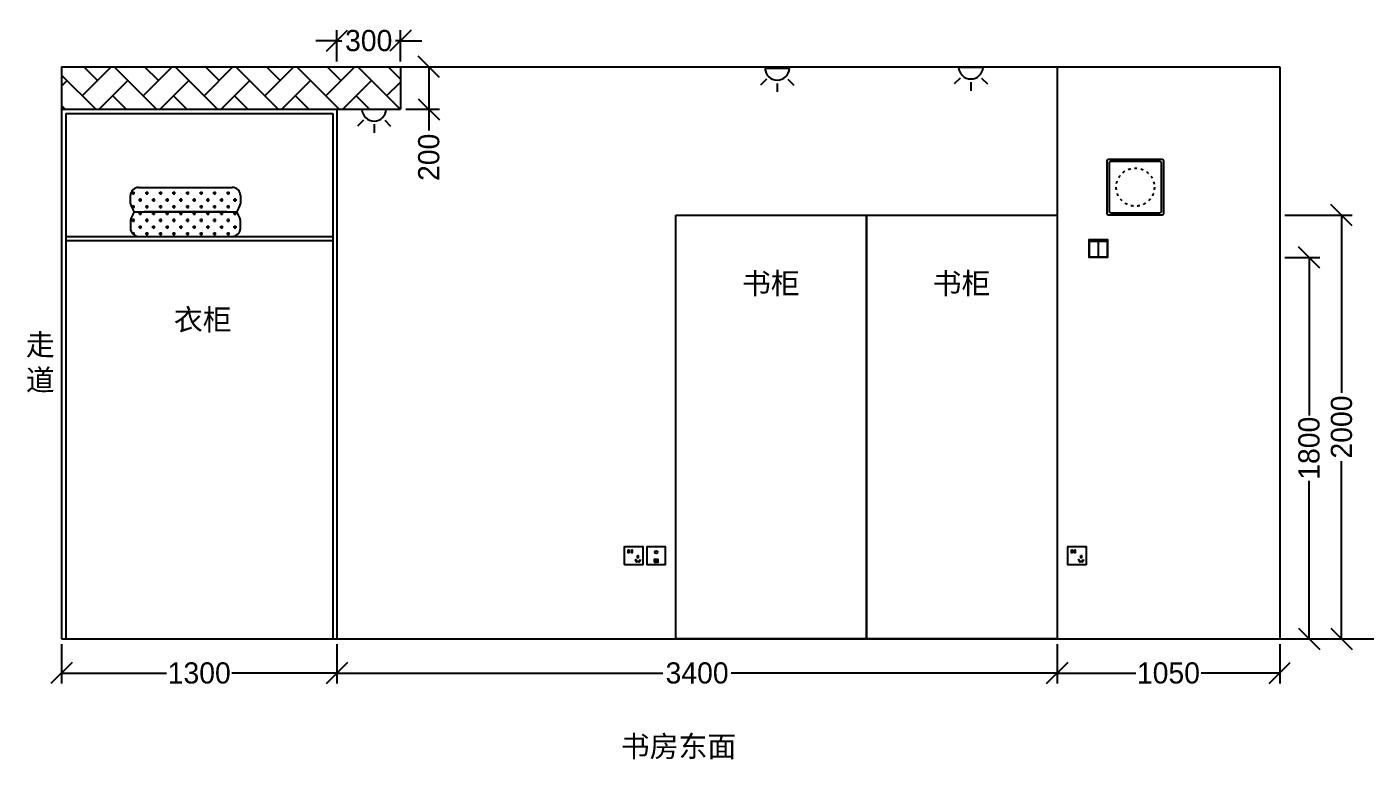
# Model space of a CAD drawing. Header units: millimetres. Extents: x -19825 to 39593, y -31971 to 32026.
# Drawn here: x -8883 to -2565, y -16925 to -13467 of the extents above; entities that cross this region are included whole.
import ezdxf

# ---------------------------------------------------------------- set-up
doc = ezdxf.new("R2010")
doc.units = ezdxf.units.MM
doc.linetypes.add('ACAD_ISO03W100', pattern=[30, 12, -18])
for name, color, linetype in [('blocks', 253, 'Continuous'), ('carbinet', 210, 'Continuous'), ('dim', 7, 'Continuous'), ('light current', 110, 'Continuous'), ('lighting', 6, 'Continuous'), ('strong current', 1, 'Continuous'), ('wall', 7, 'Continuous')]:
    doc.layers.add(name, color=color, linetype=linetype)
doc.styles.get("Standard").update_dxf_attribs({"font": 'Heiti SC.ttf'})
doc.dimstyles.new('副本 ISO-25', dxfattribs={"dimscale": 40, "dimtxt": 2.5, "dimasz": 2.5, "dimexe": 1.25, "dimexo": 0.625, "dimgap": 0.63, "dimtad": 0, "dimdec": 0, "dimtxsty": 'Standard', "dimblk": 'OBLIQUE', "dimblk1": 'OBLIQUE', "dimblk2": 'OBLIQUE', "dimcen": 2.5, "dimadec": 0, "dimazin": 0, "dimtfac": 1, "dimtdec": 0, "dimtmove": 0, "dimatfit": 3, "dimfxl": 1, "dimarcsym": 0})

# ---------------------------------------------------------------- blocks, each defined once
blk = doc.blocks.new('A$C618A3D61')
at = {"transparency": 33554687}
for p, q in [((-0.1, 192.7), (-0.1, 153.9)), ((25.6, 179.5), (25.6, 195.5)), ((480.4, 231.1), (38.3, 231.1)), ((480.4, 231.1), (38.3, 231.1)), ((49.6, 219.5), (65.6, 219.5)), ((57.6, 211.5), (57.6, 227.5)), ((89.6, 179.5), (89.6, 195.5)), ((113.6, 219.5), (129.6, 219.5)), ((121.6, 211.5), (121.6, 227.5)), ((153.6, 179.5), (153.6, 195.5)), ((177.6, 219.5), (193.6, 219.5)), ((185.6, 211.5), (185.6, 227.5)), ((217.6, 179.5), (217.6, 195.5)), ((241.6, 219.5), (257.6, 219.5)), ((249.6, 211.5), (249.6, 227.5)), ((281.6, 179.5), (281.6, 195.5)), ((305.6, 219.5), (321.6, 219.5)), ((313.6, 211.5), (313.6, 227.5)), ((345.6, 179.5), (345.6, 195.5)), ((369.6, 219.5), (385.6, 219.5)), ((377.6, 211.5), (377.6, 227.5)), ((409.6, 179.5), (409.6, 195.5)), ((433.6, 219.5), (449.6, 219.5)), ((441.6, 211.5), (441.6, 227.5)), ((473.6, 179.5), (473.6, 195.5)), ((497.6, 219.5), (507.9, 219.5)), ((505.6, 211.5), (505.6, 221.6)), ((518.8, 153.9), (518.8, 192.7)), ((-0.1, 155.5), (1.6, 155.5)), ((17.6, 187.5), (33.6, 187.5)), ((25.6, 115.5), (25.6, 131.5)), ((49.6, 155.5), (65.6, 155.5)), ((57.6, 147.5), (57.6, 163.5)), ((81.6, 187.5), (97.6, 187.5)), ((89.6, 115.5), (89.6, 131.5)), ((113.6, 155.5), (129.6, 155.5)), ((121.6, 147.5), (121.6, 163.5)), ((145.6, 187.5), (161.6, 187.5)), ((153.6, 115.5), (153.6, 131.5)), ((177.6, 155.5), (193.6, 155.5)), ((185.6, 147.5), (185.6, 163.5)), ((209.6, 187.5), (225.6, 187.5)), ((217.6, 115.5), (217.6, 131.5)), ((241.6, 155.5), (257.6, 155.5)), ((249.6, 147.5), (249.6, 163.5)), ((273.6, 187.5), (289.6, 187.5)), ((281.6, 115.5), (281.6, 131.5)), ((305.6, 155.5), (321.6, 155.5)), ((313.6, 147.5), (313.6, 163.5)), ((337.6, 187.5), (353.6, 187.5)), ((345.6, 115.5), (345.6, 131.5)), ((369.6, 155.5), (385.6, 155.5)), ((377.6, 147.5), (377.6, 163.5)), ((401.6, 187.5), (417.6, 187.5)), ((409.6, 115.5), (409.6, 131.5)), ((433.6, 155.5), (449.6, 155.5)), ((441.6, 147.5), (441.6, 163.5)), ((465.6, 187.5), (481.6, 187.5)), ((473.6, 115.5), (473.6, 131.5)), ((497.6, 155.5), (513.6, 155.5)), ((505.6, 147.5), (505.6, 163.5)), ((-0.1, 38.4), (-0.1, 77.1)), ((17.6, 123.5), (33.6, 123.5)), ((499.6, 115.5), (19.1, 115.5)), ((499.6, 115.5), (19.1, 115.5)), ((25.6, 115.5), (25.6, 115.5)), ((25.6, 51.5), (25.6, 67.5)), ((49.6, 91.5), (65.6, 91.5)), ((57.6, 83.5), (57.6, 99.5)), ((63.9, 115.5), (454.8, 115.5)), ((63.9, 115.5), (454.8, 115.5)), ((81.6, 123.5), (97.6, 123.5)), ((89.6, 115.5), (89.6, 115.5)), ((89.6, 51.5), (89.6, 67.5)), ((113.6, 91.5), (129.6, 91.5)), ((121.6, 83.5), (121.6, 99.5)), ((145.6, 123.5), (161.6, 123.5)), ((153.6, 115.5), (153.6, 115.5)), ((153.6, 51.5), (153.6, 67.5)), ((177.6, 91.5), (193.6, 91.5)), ((185.6, 83.5), (185.6, 99.5)), ((209.6, 123.5), (225.6, 123.5)), ((217.6, 115.5), (217.6, 115.5)), ((217.6, 51.5), (217.6, 67.5)), ((241.6, 91.5), (257.6, 91.5)), ((249.6, 83.5), (249.6, 99.5)), ((273.6, 123.5), (289.6, 123.5)), ((281.6, 115.5), (281.6, 115.5)), ((281.6, 51.5), (281.6, 67.5)), ((305.6, 91.5), (321.6, 91.5)), ((313.6, 83.5), (313.6, 99.5)), ((337.6, 123.5), (353.6, 123.5)), ((345.6, 115.5), (345.6, 115.5)), ((345.6, 51.5), (345.6, 67.5)), ((369.6, 91.5), (385.6, 91.5)), ((377.6, 83.5), (377.6, 99.5)), ((401.6, 123.5), (417.6, 123.5)), ((409.6, 115.5), (409.6, 115.5)), ((409.6, 51.5), (409.6, 67.5)), ((433.6, 91.5), (449.6, 91.5)), ((441.6, 83.5), (441.6, 99.5)), ((465.6, 123.5), (481.6, 123.5)), ((473.6, 115.5), (473.6, 115.5)), ((473.6, 51.5), (473.6, 67.5)), ((497.6, 91.5), (513.6, 91.5)), ((505.6, 83.5), (505.6, 99.5)), ((518.8, 77.1), (518.8, 38.4)), ((1.5, 27.5), (1.6, 27.5)), ((17.6, 59.5), (33.6, 59.5)), ((25.6, 2.1), (25.6, 3.5)), ((49.6, 27.5), (65.6, 27.5)), ((57.6, 19.5), (57.6, 35.5)), ((81.6, 59.5), (97.6, 59.5)), ((89.6, 0), (89.6, 3.5)), ((113.6, 27.5), (129.6, 27.5)), ((121.6, 19.5), (121.6, 35.5)), ((145.6, 59.5), (161.6, 59.5)), ((153.6, 0), (153.6, 3.5)), ((177.6, 27.5), (193.6, 27.5)), ((185.6, 19.5), (185.6, 35.5)), ((209.6, 59.5), (225.6, 59.5)), ((217.6, 0), (217.6, 3.5)), ((241.6, 27.5), (257.6, 27.5)), ((249.6, 19.5), (249.6, 35.5)), ((273.6, 59.5), (289.6, 59.5)), ((281.6, 0), (281.6, 3.5)), ((305.6, 27.5), (321.6, 27.5)), ((313.6, 19.5), (313.6, 35.5)), ((337.6, 59.5), (353.6, 59.5)), ((345.6, 0), (345.6, 3.5)), ((369.6, 27.5), (385.6, 27.5)), ((377.6, 19.5), (377.6, 35.5)), ((401.6, 59.5), (417.6, 59.5)), ((409.6, 0), (409.6, 3.5)), ((433.6, 27.5), (449.6, 27.5)), ((441.6, 19.5), (441.6, 35.5)), ((465.6, 59.5), (481.6, 59.5)), ((473.6, 0), (473.6, 3.5)), ((497.6, 27.5), (513.6, 27.5)), ((505.6, 19.5), (505.6, 35.5)), ((480.4, 0), (38.3, 0))]:
    blk.add_line(p, q, dxfattribs=at)
for centre, radius, start, end in [((38.3, 192.7), 38.4, 90, 180), ((480.4, 192.7), 38.4, 0, 90), ((94.3, 177.1), 97.2, 193.80066, 219.32944), ((424.4, 177.1), 97.2, 320.67056, 346.19934), ((94.3, 54), 97.2, 140.67056, 166.19934), ((424.4, 54), 97.2, 13.80066, 39.32944), ((38.3, 38.4), 38.4, 180, 270), ((480.4, 38.4), 38.4, 270, 0)]:
    blk.add_arc(centre, radius, start, end, dxfattribs=at)
blk = doc.blocks.new('_Oblique')
at = {"color": 0, "linetype": 'ByBlock', "lineweight": -2}
blk.add_line((-0.5, -0.5), (0.5, 0.5), dxfattribs=at)
blk = doc.blocks.new('*D418')
at = {"layer": 'dim', "color": 0, "lineweight": -2, "transparency": 16777216}
for p, q in [((-8718.8, -16381.9), (-8718.8, -16568.3)), ((-7418.8, -16381.9), (-7418.8, -16568.3)), ((-8718.8, -16518.3), (-8222.9, -16518.3)), ((-7418.8, -16518.3), (-7914.8, -16518.3))]:
    blk.add_line(p, q, dxfattribs=at)
at = {"layer": 'dim', "color": 0, "lineweight": -2, "transparency": 16777216, "xscale": 100, "yscale": 100, "zscale": 100, "rotation": 180}
blk.add_blockref('_Oblique', (-8718.8, -16518.3), dxfattribs=at)
at = {"layer": 'dim', "color": 0, "lineweight": -2, "transparency": 16777216, "xscale": 100, "yscale": 100, "zscale": 100}
blk.add_blockref('_Oblique', (-7418.8, -16518.3), dxfattribs=at)
at = {"layer": 'dim', "color": 0, "transparency": 16777216, "insert": (-8068.8, -16518.3), "char_height": 100, "attachment_point": 5}
blk.add_mtext('1300', dxfattribs=at)
blk = doc.blocks.new('*D419')
at = {"layer": 'dim', "color": 0, "lineweight": -2, "transparency": 16777216}
for p, q in [((-7418.8, -16381.9), (-7418.8, -16568.3)), ((-4018.8, -16381.9), (-4018.8, -16568.3)), ((-7418.8, -16518.3), (-5880.4, -16518.3)), ((-4018.8, -16518.3), (-5557.3, -16518.3))]:
    blk.add_line(p, q, dxfattribs=at)
at = {"layer": 'dim', "color": 0, "lineweight": -2, "transparency": 16777216, "xscale": 100, "yscale": 100, "zscale": 100, "rotation": 180}
blk.add_blockref('_Oblique', (-7418.8, -16518.3), dxfattribs=at)
at = {"layer": 'dim', "color": 0, "lineweight": -2, "transparency": 16777216, "xscale": 100, "yscale": 100, "zscale": 100}
blk.add_blockref('_Oblique', (-4018.8, -16518.3), dxfattribs=at)
at = {"layer": 'dim', "color": 0, "transparency": 16777216, "insert": (-5718.8, -16518.3), "char_height": 100, "attachment_point": 5}
blk.add_mtext('3400', dxfattribs=at)
blk = doc.blocks.new('*D420')
at = {"layer": 'dim', "color": 0, "lineweight": -2, "transparency": 16777216}
for p, q in [((-4018.8, -16381.9), (-4018.8, -16568.3)), ((-2968.8, -16381.9), (-2968.8, -16568.3)), ((-4018.8, -16518.3), (-3647.9, -16518.3)), ((-2968.8, -16518.3), (-3339.8, -16518.3))]:
    blk.add_line(p, q, dxfattribs=at)
at = {"layer": 'dim', "color": 0, "lineweight": -2, "transparency": 16777216, "xscale": 100, "yscale": 100, "zscale": 100, "rotation": 180}
blk.add_blockref('_Oblique', (-4018.8, -16518.3), dxfattribs=at)
at = {"layer": 'dim', "color": 0, "lineweight": -2, "transparency": 16777216, "xscale": 100, "yscale": 100, "zscale": 100}
blk.add_blockref('_Oblique', (-2968.8, -16518.3), dxfattribs=at)
at = {"layer": 'dim', "color": 0, "transparency": 16777216, "insert": (-3493.8, -16518.3), "char_height": 100, "attachment_point": 5}
blk.add_mtext('1050', dxfattribs=at)
blk = doc.blocks.new('socket-5')
at = {"layer": 'strong current'}
blk.add_lwpolyline([(-43, 85.4, -0.414214), (-42.4, 86), (42.4, 86, -0.414214), (43, 85.4), (43, 0.6, -0.414214), (42.4, 0), (-42.4, 0, -0.414214), (-43, 0.6)], format="xyb", close=True, dxfattribs=at)
for points in [[(-26, 70), (-23, 70), (-23, 56), (-26, 56)], [(-11, 70), (-8, 70), (-8, 56), (-11, 56)], [(6.8, 22.1), (9.2, 23.9), (16.2, 13.9), (13.8, 12.1)], [(18, 44), (21, 44), (21, 32), (18, 32)], [(29.8, 23.9), (32.2, 22.1), (25.2, 12.1), (22.8, 13.9)]]:
    blk.add_lwpolyline(points, close=True, dxfattribs=at)
blk = doc.blocks.new('wifi ap')
at = {"transparency": 33554687}
blk.add_lwpolyline([(-43, 85.4, -0.414214), (-42.4, 86), (42.4, 86, -0.414214), (43, 85.4), (43, 0.6, -0.414214), (42.4, 0), (-42.4, 0, -0.414214), (-43, 0.6)], format="xyb", close=True, dxfattribs=at)
blk.add_lwpolyline([(-9, 11.3), (9, 11.3), (9, 24.3), (-9, 24.3)], close=True, dxfattribs=at)
for points in [[(-3, 19.8), (-7, 19.8), (-7, 13.3), (7, 13.3), (7, 19.8), (3, 19.8)], [(-1.3, 21.3), (-3, 21.3), (-3, 19.8)], [(-1.3, 21.3), (-1.3, 22.8), (1.3, 22.8), (1.3, 21.3)], [(3, 19.8), (3, 21.3), (1.3, 21.3)]]:
    blk.add_lwpolyline(points, dxfattribs=at)
blk.add_circle((0, 59), 6, dxfattribs=at)
blk = doc.blocks.new('switch - 2 gang 2 way')
at = {"transparency": 33554687}
blk.add_lwpolyline([(-43, 85.4, -0.414214), (-42.4, 86), (42.4, 86, -0.414214), (43, 85.4), (43, 0.6, -0.414214), (42.4, 0), (-42.4, 0, -0.414214), (-43, 0.6)], format="xyb", close=True, dxfattribs=at)
for points in [[(-41.4, 84.5), (-1.3, 84.5), (-1.3, 1.6), (-41.4, 1.6)], [(-36.2, 78.9), (-6.5, 78.9), (-6.5, 75.8), (-36.2, 75.8)], [(1.1, 84.5), (41.2, 84.5), (41.2, 1.6), (1.1, 1.6)], [(6.3, 78.9), (36, 78.9), (36, 75.8), (6.3, 75.8)]]:
    blk.add_lwpolyline(points, close=True, dxfattribs=at)
blk = doc.blocks.new('air fresher')
at = {"transparency": 33554687}
for points in [[(-132.5, 257, -0.414214), (-124.5, 265), (124.5, 265, -0.414214), (132.5, 257), (132.5, 8, -0.414214), (124.5, 0), (-124.5, 0, -0.414214), (-132.5, 8)], [(-114.5, 255), (114.5, 255, -0.414214), (122.5, 247), (122.5, 18, -0.414214), (114.5, 10), (-114.5, 10, -0.414214), (-122.5, 18), (-122.5, 247, -0.414214)]]:
    blk.add_lwpolyline(points, format="xyb", close=True, dxfattribs=at)
at = {"linetype": 'ACAD_ISO03W100', "transparency": 33554559}
blk.add_circle((0, 132.5), 90, dxfattribs=at)
blk = doc.blocks.new('wall light 2')
at = {"color": 6, "ltscale": 8, "transparency": 33554687}
for p, q in [((-50, -50), (-78.3, -78.3)), ((50, -50), (78.3, -78.3)), ((0, -70), (0, -110))]:
    blk.add_line(p, q, dxfattribs=at)
at = {"color": 6, "transparency": 33554687}
blk.add_lwpolyline([(57.7, 0), (-57.7, 0)], dxfattribs=at)
blk.add_arc((0, 3.2), 57.8, 183.19925, 356.80075, dxfattribs=at)
blk = doc.blocks.new('*D421')
at = {"layer": 'dim', "color": 0, "lineweight": -2, "transparency": 16777216}
for p, q in [((-2943.8, -14556.9), (-2780, -14556.9)), ((-2830, -14556.9), (-2830, -15302.8)), ((-2830, -16356.9), (-2830, -15611)), ((-2943.8, -16356.9), (-2780, -16356.9))]:
    blk.add_line(p, q, dxfattribs=at)
at = {"layer": 'dim', "color": 0, "lineweight": -2, "transparency": 16777216, "xscale": 100, "yscale": 100, "zscale": 100}
for p, rotation in [((-2830, -14556.9), 90), ((-2830, -16356.9), 270)]:
    blk.add_blockref('_Oblique', p, dxfattribs=dict(at, rotation=rotation))
at = {"layer": 'dim', "color": 0, "transparency": 16777216, "insert": (-2830, -15456.9), "char_height": 100, "attachment_point": 5, "rotation": 90}
blk.add_mtext('1800', dxfattribs=at)
blk = doc.blocks.new('*D422')
at = {"layer": 'dim', "color": 0, "lineweight": -2, "transparency": 16777216}
for p, q in [((-2943.8, -14357), (-2626.7, -14357)), ((-2676.7, -14357), (-2676.7, -15195.4)), ((-2676.7, -16356.9), (-2676.7, -15518.5)), ((-2943.8, -16356.9), (-2626.7, -16356.9))]:
    blk.add_line(p, q, dxfattribs=at)
at = {"layer": 'dim', "color": 0, "lineweight": -2, "transparency": 16777216, "xscale": 100, "yscale": 100, "zscale": 100}
for p, rotation in [((-2676.7, -14357), 90), ((-2676.7, -16356.9), 270)]:
    blk.add_blockref('_Oblique', p, dxfattribs=dict(at, rotation=rotation))
at = {"layer": 'dim', "color": 0, "transparency": 16777216, "insert": (-2676.7, -15356.9), "char_height": 100, "attachment_point": 5, "rotation": 90}
blk.add_mtext('2000', dxfattribs=at)
blk = doc.blocks.new('*D423')
at = {"layer": 'dim', "color": 0, "lineweight": -2, "transparency": 16777216}
for p, q in [((-7093.8, -13656.9), (-6935, -13656.9)), ((-6985, -13656.9), (-6985, -13856.9)), ((-7093.8, -13856.9), (-6935, -13856.9)), ((-6985, -13856.9), (-6985, -13956.9))]:
    blk.add_line(p, q, dxfattribs=at)
at = {"layer": 'dim', "color": 0, "lineweight": -2, "transparency": 16777216, "xscale": 100, "yscale": 100, "zscale": 100}
for p, rotation in [((-6985, -13656.9), 90), ((-6985, -13856.9), 270)]:
    blk.add_blockref('_Oblique', p, dxfattribs=dict(at, rotation=rotation))
at = {"layer": 'dim', "color": 0, "transparency": 16777216, "insert": (-6985, -14083.7), "char_height": 100, "attachment_point": 5, "rotation": 90}
blk.add_mtext('200', dxfattribs=at)
blk = doc.blocks.new('*D424')
at = {"layer": 'dim', "color": 0, "lineweight": -2, "transparency": 16777216}
for p, q in [((-7418.8, -13631.9), (-7418.8, -13483.1)), ((-7118.8, -13631.9), (-7118.8, -13483.1)), ((-7418.8, -13533.1), (-7518.8, -13533.1)), ((-7418.8, -13533.1), (-7395.7, -13533.1)), ((-7118.8, -13533.1), (-7142, -13533.1)), ((-7118.8, -13533.1), (-7018.8, -13533.1))]:
    blk.add_line(p, q, dxfattribs=at)
at = {"layer": 'dim', "color": 0, "lineweight": -2, "transparency": 16777216, "xscale": 100, "yscale": 100, "zscale": 100}
blk.add_blockref('_Oblique', (-7418.8, -13533.1), dxfattribs=at)
at = {"layer": 'dim', "color": 0, "lineweight": -2, "transparency": 16777216, "xscale": 100, "yscale": 100, "zscale": 100, "rotation": 180}
blk.add_blockref('_Oblique', (-7118.8, -13533.1), dxfattribs=at)
at = {"layer": 'dim', "color": 0, "transparency": 16777216, "insert": (-7268.8, -13533.1), "char_height": 100, "attachment_point": 5}
blk.add_mtext('300', dxfattribs=at)

msp = doc.modelspace()

# ---------------------------------------------------------------- hatches: boundary and pattern name
at = {"layer": 'wall', "transparency": 33554559}
h = msp.add_hatch(dxfattribs=at)
h.set_pattern_fill('AR-HBONE', color=256)
h.paths.add_polyline_path([(-7118.8, -13656.9), (-8718.8, -13656.9), (-8718.8, -13856.9), (-7118.8, -13856.9)])

# ---------------------------------------------------------------- linework, layer by layer
at = {"layer": 'blocks', "transparency": 33554687}
for points in [[(-5818.8, -14356.9), (-4918.8, -14356.9), (-4918.8, -16356.9), (-5818.8, -16356.9)], [(-4918.8, -14356.9), (-4018.8, -14356.9), (-4018.8, -16356.9), (-4918.8, -16356.9)]]:
    msp.add_lwpolyline(points, close=True, dxfattribs=at)
at = {"layer": 'carbinet', "transparency": 33554687}
for p, q in [((-8698.8, -13876.9), (-8698.8, -16356.9)), ((-8698.8, -13876.9), (-7438.8, -13876.9)), ((-7438.8, -13876.9), (-7438.8, -16356.9))]:
    msp.add_line(p, q, dxfattribs=at)
at = {"layer": 'carbinet', "linetype": 'ByBlock', "ltscale": 0.01, "transparency": 33554687}
for p, q in [((-8698.8, -14456.9), (-7438.8, -14456.9)), ((-8698.8, -14476.9), (-7438.8, -14476.9))]:
    msp.add_line(p, q, dxfattribs=at)
at = {"layer": 'dim', "transparency": 33554687}
for p, q in [((-2968.8, -13656.9), (-2968.8, -16356.9)), ((-8718.8, -13856.9), (-7118.8, -13856.9)), ((-7418.8, -13856.9), (-7418.8, -16356.9))]:
    msp.add_line(p, q, dxfattribs=at)
at = {"layer": 'wall', "transparency": 33554687}
for p, q in [((-8718.8, -13656.9), (-2968.8, -13656.9)), ((-8718.8, -13656.9), (-8718.8, -16356.9)), ((-7118.8, -13656.9), (-7118.8, -13856.9)), ((-4018.8, -13656.9), (-4018.8, -16356.9)), ((-8718.8, -16356.9), (9481.2, -16356.9))]:
    msp.add_line(p, q, dxfattribs=at)

# ---------------------------------------------------------------- block references
at = {"layer": 'blocks', "transparency": 33554687}
msp.add_blockref('air fresher', (-3650.2, -14357), dxfattribs=at)
at = {"layer": 'carbinet', "transparency": 33554687, "rotation": 180}
msp.add_blockref('A$C618A3D61', (-7874.5, -14225.8), dxfattribs=at)
at = {"layer": 'light current', "transparency": 33554687}
msp.add_blockref('wifi ap', (-5911.8, -16006.8), dxfattribs=at)
at = {"layer": 'lighting', "transparency": 33554687}
for p in [(-5340.6, -13665), (-4426.5, -13659.3), (-7243.5, -13857.7)]:
    msp.add_blockref('wall light 2', p, dxfattribs=at)
at = {"layer": 'strong current', "transparency": 33554687}
for name, p in [('switch - 2 gang 2 way', (-3824.7, -14556.9)), ('socket-5', (-6017.8, -16006.9)), ('socket-5', (-3925.8, -16006.9))]:
    msp.add_blockref(name, p, dxfattribs=at)

# ---------------------------------------------------------------- texts
at = {"layer": 'blocks', "transparency": 33554687, "char_height": 100, "attachment_point": 1}
for insert in [(-5627.6, -14629.3, -40), (-4727.6, -14629.3, -40)]:
    msp.add_mtext_dynamic_manual_height_columns('\\pxqc;书柜', width=514.384, gutter_width=500, heights=[0], dxfattribs=dict(at, insert=insert))
at = {"layer": 'carbinet', "transparency": 33554687, "insert": (-8188.4, -14800.1), "char_height": 100, "attachment_point": 1}
msp.add_mtext('衣柜', dxfattribs=at)
at = {"layer": 'wall', "transparency": 33554687, "char_height": 100, "attachment_point": 1}
for s, width, insert in [('走道', 220.091, (-8887.5, -14918)), ('书房东面', 1100.851, (-6079, -16814.2))]:
    msp.add_mtext_dynamic_manual_height_columns(s, width=width, gutter_width=500, heights=[0], dxfattribs=dict(at, insert=insert))

# ---------------------------------------------------------------- dimensions: what is measured, and where the dimension line sits
at = {"layer": 'dim', "transparency": 33554687}
for base, p1, p2, picture, middle in [((-7418.8, -13533.1), (-7118.8, -13656.9), (-7418.8, -13656.9), '*D424', (-7268.8, -13533.1)), ((-7418.8, -16518.3), (-8718.8, -16356.9), (-7418.8, -16356.9), '*D418', (-8068.8, -16518.3)), ((-4018.8, -16518.3), (-7418.8, -16356.9), (-4018.8, -16356.9), '*D419', (-5718.8, -16518.3)), ((-2968.8, -16518.3), (-4018.8, -16356.9), (-2968.8, -16356.9), '*D420', (-3493.8, -16518.3))]:
    dim = msp.add_linear_dim(base=base, p1=p1, p2=p2, dimstyle='副本 ISO-25', dxfattribs=at)
    dim.commit()
    dim.dimension.update_dxf_attribs({"geometry": picture, "text_midpoint": middle})
for base, p1, p2, picture, middle in [((-6985, -13856.9), (-7118.8, -13656.9), (-7118.8, -13856.9), '*D423', (-6985, -14083.7)), ((-2676.7, -14357), (-2968.8, -16356.9), (-2968.8, -14357), '*D422', (-2676.7, -15356.9)), ((-2830, -14556.9), (-2968.8, -16356.9), (-2968.8, -14556.9), '*D421', (-2830, -15456.9))]:
    dim = msp.add_linear_dim(base=base, p1=p1, p2=p2, angle=90, dimstyle='副本 ISO-25', dxfattribs=at)
    dim.commit()
    dim.dimension.update_dxf_attribs({"geometry": picture, "text_midpoint": middle})

doc.saveas('drawing.dxf')
